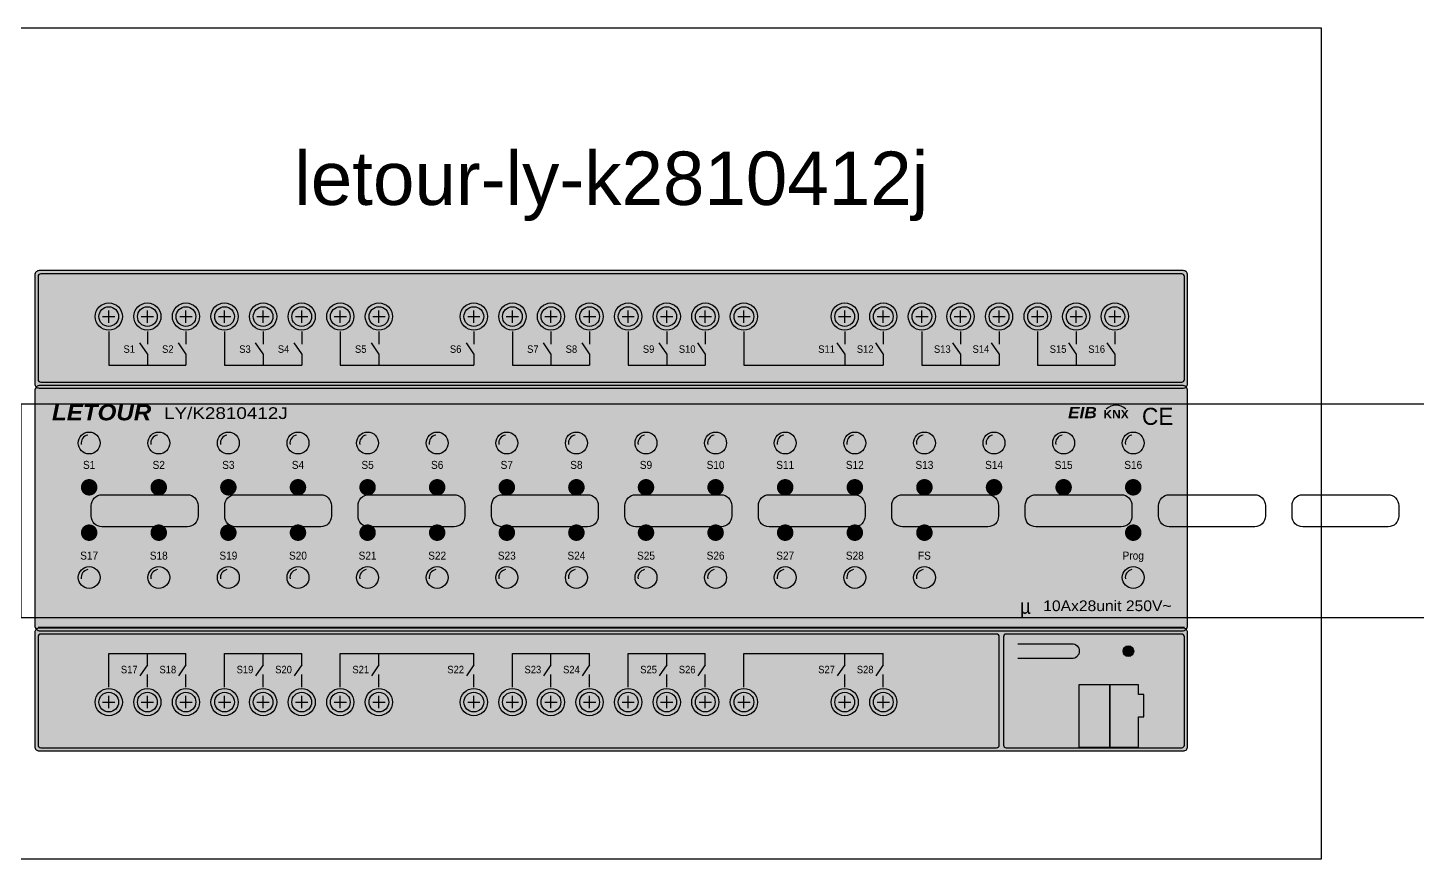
# Model space of a CAD drawing. Header units: millimetres. Extents: x 2517 to 4319, y 573 to 1664.
# Drawn here: x 3424.7 to 3685, y 1508.2 to 1664 of the extents above; entities that cross this region are included whole.
import ezdxf
from ezdxf.enums import TextEntityAlignment as Align

# ---------------------------------------------------------------- set-up
doc = ezdxf.new("R2010")
doc.units = ezdxf.units.MM
doc.styles.add('LT_Arial', font='arial.ttf')
doc.styles.add('LT_ArialBd', font='arialbd.ttf')
doc.styles.add('LT_ArialBdI', font='arialbi.ttf')
doc.styles.get("Standard").update_dxf_attribs({"font": 'arial.ttf'})

# ---------------------------------------------------------------- blocks, each defined once
blk = doc.blocks.new('*U7')
at = {"ltscale": 2}
blk.add_lwpolyline([(0, 20), (0, -20), (895.8, -20), (895.8, 20), (0, 20)], dxfattribs=at)
for points in [[(15.23, 3), (31.23, 3, -0.414214), (33.23, 1), (33.23, -1, -0.414214), (31.23, -3), (15.23, -3, -0.414214), (13.23, -1), (13.23, 1, -0.414214)], [(40.23, 3), (56.23, 3, -0.414214), (58.23, 1), (58.23, -1, -0.414214), (56.23, -3), (40.23, -3, -0.414214), (38.23, -1), (38.23, 1, -0.414214)], [(65.23, 3), (81.23, 3, -0.414214), (83.23, 1), (83.23, -1, -0.414214), (81.23, -3), (65.23, -3, -0.414214), (63.23, -1), (63.23, 1, -0.414214)], [(90.23, 3), (106.23, 3, -0.414214), (108.23, 1), (108.23, -1, -0.414214), (106.23, -3), (90.23, -3, -0.414214), (88.23, -1), (88.23, 1, -0.414214)], [(115.23, 3), (131.23, 3, -0.414214), (133.23, 1), (133.23, -1, -0.414214), (131.23, -3), (115.23, -3, -0.414214), (113.23, -1), (113.23, 1, -0.414214)], [(140.23, 3), (156.23, 3, -0.414214), (158.23, 1), (158.23, -1, -0.414214), (156.23, -3), (140.23, -3, -0.414214), (138.23, -1), (138.23, 1, -0.414214)], [(165.23, 3), (181.23, 3, -0.414214), (183.23, 1), (183.23, -1, -0.414214), (181.23, -3), (165.23, -3, -0.414214), (163.23, -1), (163.23, 1, -0.414214)], [(190.23, 3), (206.23, 3, -0.414214), (208.23, 1), (208.23, -1, -0.414214), (206.23, -3), (190.23, -3, -0.414214), (188.23, -1), (188.23, 1, -0.414214)], [(215.23, 3), (231.23, 3, -0.414214), (233.23, 1), (233.23, -1, -0.414214), (231.23, -3), (215.23, -3, -0.414214), (213.23, -1), (213.23, 1, -0.414214)], [(240.23, 3), (256.23, 3, -0.414214), (258.23, 1), (258.23, -1, -0.414214), (256.23, -3), (240.23, -3, -0.414214), (238.23, -1), (238.23, 1, -0.414214)]]:
    blk.add_lwpolyline(points, format="xyb", close=True, dxfattribs=at)
blk = doc.blocks.new('LY-K2810412J')
at = {"true_color": 0xcececf}
for points in [[(0.8, 23), (215.2, 23, 0.4142136), (216, 23.8), (216, 44.2, 0.4142136), (215.2, 45), (0.8, 45, 0.4142136), (0, 44.2), (0, 23.8, 0.4142136)], [(0.8, -45), (215.2, -45, 0.4142136), (216, -44.2), (216, -22.8, 0.4142136), (215.2, -22), (0.8, -22, 0.4142136), (0, -22.8), (0, -44.2, 0.4142136)]]:
    blk.add_hatch(color=254, dxfattribs=at).paths.add_polyline_path(points)
at = {"true_color": 0xe4e4e5}
blk.add_hatch(color=254, dxfattribs=at).paths.add_polyline_path([(1.1, 24.1), (214.9, 24.1, 0.4142136), (215.4, 24.6), (215.4, 43.9, 0.4142136), (214.9, 44.4), (1.1, 44.4, 0.4142136), (0.6, 43.9), (0.6, 24.6, 0.4142136)])
at = {"true_color": 0x4e8e60}
for points in [[(9.75, 35), (68.56, 35), (68.56, 37.8), (9.75, 37.8)], [(78.15, 35), (136.96, 35), (136.96, 37.8), (78.15, 37.8)], [(147.65, 35), (206.46, 35), (206.46, 37.8), (147.65, 37.8)], [(9.75, -37.25), (68.56, -37.25), (68.56, -34.45), (9.75, -34.45)], [(78.15, -37.25), (136.96, -37.25), (136.96, -34.45), (78.15, -34.45)], [(147.65, -37.25), (163.08, -37.25), (163.08, -34.45), (147.65, -34.45)]]:
    blk.add_hatch(color=105, dxfattribs=at).paths.add_polyline_path(points)
at = {"true_color": 0x96d4a2}
for points in [[(11.15, 34.7), (67.16, 34.7, 0.4142136), (67.56, 35.1), (67.56, 37.7, 0.4142136), (67.16, 38.1), (11.15, 38.1, 0.4142136), (10.75, 37.7), (10.75, 35.1, 0.4142136)], [(79.55, 34.7), (135.56, 34.7, 0.4142136), (135.96, 35.1), (135.96, 37.7, 0.4142136), (135.56, 38.1), (79.55, 38.1, 0.4142136), (79.15, 37.7), (79.15, 35.1, 0.4142136)], [(149.05, 34.7), (205.06, 34.7, 0.4142136), (205.46, 35.1), (205.46, 37.7, 0.4142136), (205.06, 38.1), (149.05, 38.1, 0.4142136), (148.65, 37.7), (148.65, 35.1, 0.4142136)], [(11.15, -37.55), (67.16, -37.55, 0.4142136), (67.56, -37.15), (67.56, -34.55, 0.4142136), (67.16, -34.15), (11.15, -34.15, 0.4142136), (10.75, -34.55), (10.75, -37.15, 0.4142136)], [(79.55, -37.55), (135.56, -37.55, 0.4142136), (135.96, -37.15), (135.96, -34.55, 0.4142136), (135.56, -34.15), (79.55, -34.15, 0.4142136), (79.15, -34.55), (79.15, -37.15, 0.4142136)], [(149.05, -37.55), (161.68, -37.55, 0.4142136), (162.08, -37.15), (162.08, -34.55, 0.4142136), (161.68, -34.15), (149.05, -34.15, 0.4142136), (148.65, -34.55), (148.65, -37.15, 0.4142136)]]:
    blk.add_hatch(color=253, dxfattribs=at).paths.add_polyline_path(points)
h = blk.add_hatch(color=253, dxfattribs=at)
edge = h.paths.add_edge_path()
edge.add_arc((13.85, 36.4), 2.55, 0, 360)
at = {"true_color": 0xf4f4f4}
h = blk.add_hatch(color=7, dxfattribs=at)
edge = h.paths.add_edge_path()
edge.add_arc((13.85, 36.4), 1.85, 0, 360)
at = {"true_color": 0x96d4a2}
h = blk.add_hatch(color=253, dxfattribs=at)
edge = h.paths.add_edge_path()
edge.add_arc((21.08, 36.4), 2.55, 0, 360)
at = {"true_color": 0xf4f4f4}
h = blk.add_hatch(color=7, dxfattribs=at)
edge = h.paths.add_edge_path()
edge.add_arc((21.08, 36.4), 1.85, 0, 360)
at = {"true_color": 0x96d4a2}
h = blk.add_hatch(color=253, dxfattribs=at)
edge = h.paths.add_edge_path()
edge.add_arc((28.31, 36.4), 2.55, 0, 360)
at = {"true_color": 0xf4f4f4}
h = blk.add_hatch(color=7, dxfattribs=at)
edge = h.paths.add_edge_path()
edge.add_arc((28.31, 36.4), 1.85, 0, 360)
at = {"true_color": 0x96d4a2}
h = blk.add_hatch(color=253, dxfattribs=at)
edge = h.paths.add_edge_path()
edge.add_arc((35.54, 36.4), 2.55, 0, 360)
at = {"true_color": 0xf4f4f4}
h = blk.add_hatch(color=7, dxfattribs=at)
edge = h.paths.add_edge_path()
edge.add_arc((35.54, 36.4), 1.85, 0, 360)
at = {"true_color": 0x96d4a2}
h = blk.add_hatch(color=253, dxfattribs=at)
edge = h.paths.add_edge_path()
edge.add_arc((42.77, 36.4), 2.55, 0, 360)
at = {"true_color": 0xf4f4f4}
h = blk.add_hatch(color=7, dxfattribs=at)
edge = h.paths.add_edge_path()
edge.add_arc((42.77, 36.4), 1.85, 0, 360)
at = {"true_color": 0x96d4a2}
h = blk.add_hatch(color=253, dxfattribs=at)
edge = h.paths.add_edge_path()
edge.add_arc((50, 36.4), 2.55, 0, 360)
at = {"true_color": 0xf4f4f4}
h = blk.add_hatch(color=7, dxfattribs=at)
edge = h.paths.add_edge_path()
edge.add_arc((50, 36.4), 1.85, 0, 360)
at = {"true_color": 0x96d4a2}
h = blk.add_hatch(color=253, dxfattribs=at)
edge = h.paths.add_edge_path()
edge.add_arc((57.23, 36.4), 2.55, 0, 360)
at = {"true_color": 0xf4f4f4}
h = blk.add_hatch(color=7, dxfattribs=at)
edge = h.paths.add_edge_path()
edge.add_arc((57.23, 36.4), 1.85, 0, 360)
at = {"true_color": 0x96d4a2}
h = blk.add_hatch(color=253, dxfattribs=at)
edge = h.paths.add_edge_path()
edge.add_arc((64.46, 36.4), 2.55, 0, 360)
at = {"true_color": 0xf4f4f4}
h = blk.add_hatch(color=7, dxfattribs=at)
edge = h.paths.add_edge_path()
edge.add_arc((64.46, 36.4), 1.85, 0, 360)
at = {"true_color": 0x96d4a2}
h = blk.add_hatch(color=253, dxfattribs=at)
edge = h.paths.add_edge_path()
edge.add_arc((82.25, 36.4), 2.55, 0, 360)
at = {"true_color": 0xf4f4f4}
h = blk.add_hatch(color=7, dxfattribs=at)
edge = h.paths.add_edge_path()
edge.add_arc((82.25, 36.4), 1.85, 0, 360)
at = {"true_color": 0x96d4a2}
h = blk.add_hatch(color=253, dxfattribs=at)
edge = h.paths.add_edge_path()
edge.add_arc((89.48, 36.4), 2.55, 0, 360)
at = {"true_color": 0xf4f4f4}
h = blk.add_hatch(color=7, dxfattribs=at)
edge = h.paths.add_edge_path()
edge.add_arc((89.48, 36.4), 1.85, 0, 360)
at = {"true_color": 0x96d4a2}
h = blk.add_hatch(color=253, dxfattribs=at)
edge = h.paths.add_edge_path()
edge.add_arc((96.71, 36.4), 2.55, 0, 360)
at = {"true_color": 0xf4f4f4}
h = blk.add_hatch(color=7, dxfattribs=at)
edge = h.paths.add_edge_path()
edge.add_arc((96.71, 36.4), 1.85, 0, 360)
at = {"true_color": 0x96d4a2}
h = blk.add_hatch(color=253, dxfattribs=at)
edge = h.paths.add_edge_path()
edge.add_arc((103.94, 36.4), 2.55, 0, 360)
at = {"true_color": 0xf4f4f4}
h = blk.add_hatch(color=7, dxfattribs=at)
edge = h.paths.add_edge_path()
edge.add_arc((103.94, 36.4), 1.85, 0, 360)
at = {"true_color": 0x96d4a2}
h = blk.add_hatch(color=253, dxfattribs=at)
edge = h.paths.add_edge_path()
edge.add_arc((111.17, 36.4), 2.55, 0, 360)
at = {"true_color": 0xf4f4f4}
h = blk.add_hatch(color=7, dxfattribs=at)
edge = h.paths.add_edge_path()
edge.add_arc((111.17, 36.4), 1.85, 0, 360)
at = {"true_color": 0x96d4a2}
h = blk.add_hatch(color=253, dxfattribs=at)
edge = h.paths.add_edge_path()
edge.add_arc((118.4, 36.4), 2.55, 0, 360)
at = {"true_color": 0xf4f4f4}
h = blk.add_hatch(color=7, dxfattribs=at)
edge = h.paths.add_edge_path()
edge.add_arc((118.4, 36.4), 1.85, 0, 360)
at = {"true_color": 0x96d4a2}
h = blk.add_hatch(color=253, dxfattribs=at)
edge = h.paths.add_edge_path()
edge.add_arc((125.63, 36.4), 2.55, 0, 360)
at = {"true_color": 0xf4f4f4}
h = blk.add_hatch(color=7, dxfattribs=at)
edge = h.paths.add_edge_path()
edge.add_arc((125.63, 36.4), 1.85, 0, 360)
at = {"true_color": 0x96d4a2}
h = blk.add_hatch(color=253, dxfattribs=at)
edge = h.paths.add_edge_path()
edge.add_arc((132.86, 36.4), 2.55, 0, 360)
at = {"true_color": 0xf4f4f4}
h = blk.add_hatch(color=7, dxfattribs=at)
edge = h.paths.add_edge_path()
edge.add_arc((132.86, 36.4), 1.85, 0, 360)
at = {"true_color": 0x96d4a2}
h = blk.add_hatch(color=253, dxfattribs=at)
edge = h.paths.add_edge_path()
edge.add_arc((151.75, 36.4), 2.55, 0, 360)
at = {"true_color": 0xf4f4f4}
h = blk.add_hatch(color=7, dxfattribs=at)
edge = h.paths.add_edge_path()
edge.add_arc((151.75, 36.4), 1.85, 0, 360)
at = {"true_color": 0x96d4a2}
h = blk.add_hatch(color=253, dxfattribs=at)
edge = h.paths.add_edge_path()
edge.add_arc((158.98, 36.4), 2.55, 0, 360)
at = {"true_color": 0xf4f4f4}
h = blk.add_hatch(color=7, dxfattribs=at)
edge = h.paths.add_edge_path()
edge.add_arc((158.98, 36.4), 1.85, 0, 360)
at = {"true_color": 0x96d4a2}
h = blk.add_hatch(color=253, dxfattribs=at)
edge = h.paths.add_edge_path()
edge.add_arc((166.21, 36.4), 2.55, 0, 360)
at = {"true_color": 0xf4f4f4}
h = blk.add_hatch(color=7, dxfattribs=at)
edge = h.paths.add_edge_path()
edge.add_arc((166.21, 36.4), 1.85, 0, 360)
at = {"true_color": 0x96d4a2}
h = blk.add_hatch(color=253, dxfattribs=at)
edge = h.paths.add_edge_path()
edge.add_arc((173.44, 36.4), 2.55, 0, 360)
at = {"true_color": 0xf4f4f4}
h = blk.add_hatch(color=7, dxfattribs=at)
edge = h.paths.add_edge_path()
edge.add_arc((173.44, 36.4), 1.85, 0, 360)
at = {"true_color": 0x96d4a2}
h = blk.add_hatch(color=253, dxfattribs=at)
edge = h.paths.add_edge_path()
edge.add_arc((180.67, 36.4), 2.55, 0, 360)
at = {"true_color": 0xf4f4f4}
h = blk.add_hatch(color=7, dxfattribs=at)
edge = h.paths.add_edge_path()
edge.add_arc((180.67, 36.4), 1.85, 0, 360)
at = {"true_color": 0x96d4a2}
h = blk.add_hatch(color=253, dxfattribs=at)
edge = h.paths.add_edge_path()
edge.add_arc((187.9, 36.4), 2.55, 0, 360)
at = {"true_color": 0xf4f4f4}
h = blk.add_hatch(color=7, dxfattribs=at)
edge = h.paths.add_edge_path()
edge.add_arc((187.9, 36.4), 1.85, 0, 360)
at = {"true_color": 0x96d4a2}
h = blk.add_hatch(color=253, dxfattribs=at)
edge = h.paths.add_edge_path()
edge.add_arc((195.13, 36.4), 2.55, 0, 360)
at = {"true_color": 0xf4f4f4}
h = blk.add_hatch(color=7, dxfattribs=at)
edge = h.paths.add_edge_path()
edge.add_arc((195.13, 36.4), 1.85, 0, 360)
at = {"true_color": 0x96d4a2}
h = blk.add_hatch(color=253, dxfattribs=at)
edge = h.paths.add_edge_path()
edge.add_arc((202.36, 36.4), 2.55, 0, 360)
at = {"true_color": 0xf4f4f4}
h = blk.add_hatch(color=7, dxfattribs=at)
edge = h.paths.add_edge_path()
edge.add_arc((202.36, 36.4), 1.85, 0, 360)
at = {"true_color": 0xdededf}
blk.add_hatch(color=254, dxfattribs=at).paths.add_polyline_path([(1, -22.5), (215, -22.5, 0.4142136), (216, -21.5), (216, 22.5, 0.4142136), (215, 23.5), (1, 23.5, 0.4142136), (0, 22.5), (0, -21.5, 0.4142136)])
at = {"true_color": 0x3a3a3c}
h = blk.add_hatch(color=250, dxfattribs=at)
edge = h.paths.add_edge_path()
edge.add_arc((10.17, 12.7), 2.05, 0, 360)
h = blk.add_hatch(color=250, dxfattribs=at)
edge = h.paths.add_edge_path()
edge.add_arc((23.213, 12.7), 2.05, 0, 360)
h = blk.add_hatch(color=250, dxfattribs=at)
edge = h.paths.add_edge_path()
edge.add_arc((36.256, 12.7), 2.05, 0, 360)
h = blk.add_hatch(color=250, dxfattribs=at)
edge = h.paths.add_edge_path()
edge.add_arc((49.299, 12.7), 2.05, 0, 360)
h = blk.add_hatch(color=250, dxfattribs=at)
edge = h.paths.add_edge_path()
edge.add_arc((62.342, 12.7), 2.05, 0, 360)
h = blk.add_hatch(color=250, dxfattribs=at)
edge = h.paths.add_edge_path()
edge.add_arc((75.385, 12.7), 2.05, 0, 360)
h = blk.add_hatch(color=250, dxfattribs=at)
edge = h.paths.add_edge_path()
edge.add_arc((88.428, 12.7), 2.05, 0, 360)
h = blk.add_hatch(color=250, dxfattribs=at)
edge = h.paths.add_edge_path()
edge.add_arc((101.471, 12.7), 2.05, 0, 360)
h = blk.add_hatch(color=250, dxfattribs=at)
edge = h.paths.add_edge_path()
edge.add_arc((114.514, 12.7), 2.05, 0, 360)
h = blk.add_hatch(color=250, dxfattribs=at)
edge = h.paths.add_edge_path()
edge.add_arc((127.557, 12.7), 2.05, 0, 360)
h = blk.add_hatch(color=250, dxfattribs=at)
edge = h.paths.add_edge_path()
edge.add_arc((140.6, 12.7), 2.05, 0, 360)
h = blk.add_hatch(color=250, dxfattribs=at)
edge = h.paths.add_edge_path()
edge.add_arc((153.643, 12.7), 2.05, 0, 360)
h = blk.add_hatch(color=250, dxfattribs=at)
edge = h.paths.add_edge_path()
edge.add_arc((166.686, 12.7), 2.05, 0, 360)
h = blk.add_hatch(color=250, dxfattribs=at)
edge = h.paths.add_edge_path()
edge.add_arc((179.729, 12.7), 2.05, 0, 360)
h = blk.add_hatch(color=250, dxfattribs=at)
edge = h.paths.add_edge_path()
edge.add_arc((192.772, 12.7), 2.05, 0, 360)
h = blk.add_hatch(color=250, dxfattribs=at)
edge = h.paths.add_edge_path()
edge.add_arc((205.815, 12.7), 2.05, 0, 360)
at = {"true_color": 0xbcbcbe}
h = blk.add_hatch(color=9, dxfattribs=at)
edge = h.paths.add_edge_path()
edge.add_arc((10.17, 4.4), 1.55, 0, 360)
h = blk.add_hatch(color=9, dxfattribs=at)
edge = h.paths.add_edge_path()
edge.add_arc((23.213, 4.4), 1.55, 0, 360)
h = blk.add_hatch(color=9, dxfattribs=at)
edge = h.paths.add_edge_path()
edge.add_arc((36.256, 4.4), 1.55, 0, 360)
h = blk.add_hatch(color=9, dxfattribs=at)
edge = h.paths.add_edge_path()
edge.add_arc((49.299, 4.4), 1.55, 0, 360)
h = blk.add_hatch(color=9, dxfattribs=at)
edge = h.paths.add_edge_path()
edge.add_arc((62.342, 4.4), 1.55, 0, 360)
h = blk.add_hatch(color=9, dxfattribs=at)
edge = h.paths.add_edge_path()
edge.add_arc((75.385, 4.4), 1.55, 0, 360)
h = blk.add_hatch(color=9, dxfattribs=at)
edge = h.paths.add_edge_path()
edge.add_arc((88.428, 4.4), 1.55, 0, 360)
h = blk.add_hatch(color=9, dxfattribs=at)
edge = h.paths.add_edge_path()
edge.add_arc((101.471, 4.4), 1.55, 0, 360)
h = blk.add_hatch(color=9, dxfattribs=at)
edge = h.paths.add_edge_path()
edge.add_arc((114.514, 4.4), 1.55, 0, 360)
h = blk.add_hatch(color=9, dxfattribs=at)
edge = h.paths.add_edge_path()
edge.add_arc((127.557, 4.4), 1.55, 0, 360)
h = blk.add_hatch(color=9, dxfattribs=at)
edge = h.paths.add_edge_path()
edge.add_arc((140.6, 4.4), 1.55, 0, 360)
h = blk.add_hatch(color=9, dxfattribs=at)
edge = h.paths.add_edge_path()
edge.add_arc((153.643, 4.4), 1.55, 0, 360)
h = blk.add_hatch(color=9, dxfattribs=at)
edge = h.paths.add_edge_path()
edge.add_arc((166.686, 4.4), 1.55, 0, 360)
h = blk.add_hatch(color=9, dxfattribs=at)
edge = h.paths.add_edge_path()
edge.add_arc((179.729, 4.4), 1.55, 0, 360)
h = blk.add_hatch(color=9, dxfattribs=at)
edge = h.paths.add_edge_path()
edge.add_arc((192.772, 4.4), 1.55, 0, 360)
h = blk.add_hatch(color=9, dxfattribs=at)
edge = h.paths.add_edge_path()
edge.add_arc((205.815, 4.4), 1.55, 0, 360)
h = blk.add_hatch(color=9, dxfattribs=at)
edge = h.paths.add_edge_path()
edge.add_arc((10.17, -4.1), 1.55, 0, 360)
h = blk.add_hatch(color=9, dxfattribs=at)
edge = h.paths.add_edge_path()
edge.add_arc((23.213, -4.1), 1.55, 0, 360)
h = blk.add_hatch(color=9, dxfattribs=at)
edge = h.paths.add_edge_path()
edge.add_arc((36.256, -4.1), 1.55, 0, 360)
h = blk.add_hatch(color=9, dxfattribs=at)
edge = h.paths.add_edge_path()
edge.add_arc((49.299, -4.1), 1.55, 0, 360)
h = blk.add_hatch(color=9, dxfattribs=at)
edge = h.paths.add_edge_path()
edge.add_arc((62.342, -4.1), 1.55, 0, 360)
h = blk.add_hatch(color=9, dxfattribs=at)
edge = h.paths.add_edge_path()
edge.add_arc((75.385, -4.1), 1.55, 0, 360)
h = blk.add_hatch(color=9, dxfattribs=at)
edge = h.paths.add_edge_path()
edge.add_arc((88.428, -4.1), 1.55, 0, 360)
h = blk.add_hatch(color=9, dxfattribs=at)
edge = h.paths.add_edge_path()
edge.add_arc((101.471, -4.1), 1.55, 0, 360)
h = blk.add_hatch(color=9, dxfattribs=at)
edge = h.paths.add_edge_path()
edge.add_arc((114.514, -4.1), 1.55, 0, 360)
h = blk.add_hatch(color=9, dxfattribs=at)
edge = h.paths.add_edge_path()
edge.add_arc((127.557, -4.1), 1.55, 0, 360)
h = blk.add_hatch(color=9, dxfattribs=at)
edge = h.paths.add_edge_path()
edge.add_arc((140.6, -4.1), 1.55, 0, 360)
h = blk.add_hatch(color=9, dxfattribs=at)
edge = h.paths.add_edge_path()
edge.add_arc((153.643, -4.1), 1.55, 0, 360)
h = blk.add_hatch(color=9, dxfattribs=at)
edge = h.paths.add_edge_path()
edge.add_arc((166.686, -4.1), 1.55, 0, 360)
h = blk.add_hatch(color=9, dxfattribs=at)
edge = h.paths.add_edge_path()
edge.add_arc((205.815, -4.1), 1.55, 0, 360)
at = {"true_color": 0x3a3a3c}
h = blk.add_hatch(color=250, dxfattribs=at)
edge = h.paths.add_edge_path()
edge.add_arc((10.17, -12.5), 2.05, 0, 360)
h = blk.add_hatch(color=250, dxfattribs=at)
edge = h.paths.add_edge_path()
edge.add_arc((23.213, -12.5), 2.05, 0, 360)
h = blk.add_hatch(color=250, dxfattribs=at)
edge = h.paths.add_edge_path()
edge.add_arc((36.256, -12.5), 2.05, 0, 360)
h = blk.add_hatch(color=250, dxfattribs=at)
edge = h.paths.add_edge_path()
edge.add_arc((49.299, -12.5), 2.05, 0, 360)
h = blk.add_hatch(color=250, dxfattribs=at)
edge = h.paths.add_edge_path()
edge.add_arc((62.342, -12.5), 2.05, 0, 360)
h = blk.add_hatch(color=250, dxfattribs=at)
edge = h.paths.add_edge_path()
edge.add_arc((75.385, -12.5), 2.05, 0, 360)
h = blk.add_hatch(color=250, dxfattribs=at)
edge = h.paths.add_edge_path()
edge.add_arc((88.428, -12.5), 2.05, 0, 360)
h = blk.add_hatch(color=250, dxfattribs=at)
edge = h.paths.add_edge_path()
edge.add_arc((101.471, -12.5), 2.05, 0, 360)
h = blk.add_hatch(color=250, dxfattribs=at)
edge = h.paths.add_edge_path()
edge.add_arc((114.514, -12.5), 2.05, 0, 360)
h = blk.add_hatch(color=250, dxfattribs=at)
edge = h.paths.add_edge_path()
edge.add_arc((127.557, -12.5), 2.05, 0, 360)
h = blk.add_hatch(color=250, dxfattribs=at)
edge = h.paths.add_edge_path()
edge.add_arc((140.6, -12.5), 2.05, 0, 360)
h = blk.add_hatch(color=250, dxfattribs=at)
edge = h.paths.add_edge_path()
edge.add_arc((153.643, -12.5), 2.05, 0, 360)
h = blk.add_hatch(color=250, dxfattribs=at)
edge = h.paths.add_edge_path()
edge.add_arc((166.686, -12.5), 2.05, 0, 360)
h = blk.add_hatch(color=250, dxfattribs=at)
edge = h.paths.add_edge_path()
edge.add_arc((205.815, -12.5), 2.05, 0, 360)
at = {"true_color": 0xcccdcd}
for points in [[(1.1, -44.4), (180.2, -44.4, 0.4142136), (180.7, -43.9), (180.7, -23.6, 0.4142136), (180.2, -23.1), (1.1, -23.1, 0.4142136), (0.6, -23.6), (0.6, -43.9, 0.4142136)], [(182, -44.4), (214.9, -44.4, 0.4142136), (215.4, -43.9), (215.4, -23.6, 0.4142136), (214.9, -23.1), (182, -23.1, 0.4142136), (181.5, -23.6), (181.5, -43.9, 0.4142136)]]:
    blk.add_hatch(color=254, dxfattribs=at).paths.add_polyline_path(points)
at = {"true_color": 0x28282a}
h = blk.add_hatch(color=250, dxfattribs=at)
edge = h.paths.add_edge_path()
edge.add_arc((204.9, -26.3), 1, 0, 360)
at = {"true_color": 0x96d4a2}
h = blk.add_hatch(color=253, dxfattribs=at)
edge = h.paths.add_edge_path()
edge.add_arc((13.85, -35.85), 2.55, 0, 360)
h = blk.add_hatch(color=253, dxfattribs=at)
edge = h.paths.add_edge_path()
edge.add_arc((21.08, -35.85), 2.55, 0, 360)
h = blk.add_hatch(color=253, dxfattribs=at)
edge = h.paths.add_edge_path()
edge.add_arc((28.31, -35.85), 2.55, 0, 360)
h = blk.add_hatch(color=253, dxfattribs=at)
edge = h.paths.add_edge_path()
edge.add_arc((35.54, -35.85), 2.55, 0, 360)
h = blk.add_hatch(color=253, dxfattribs=at)
edge = h.paths.add_edge_path()
edge.add_arc((42.77, -35.85), 2.55, 0, 360)
h = blk.add_hatch(color=253, dxfattribs=at)
edge = h.paths.add_edge_path()
edge.add_arc((50, -35.85), 2.55, 0, 360)
h = blk.add_hatch(color=253, dxfattribs=at)
edge = h.paths.add_edge_path()
edge.add_arc((57.23, -35.85), 2.55, 0, 360)
h = blk.add_hatch(color=253, dxfattribs=at)
edge = h.paths.add_edge_path()
edge.add_arc((64.46, -35.85), 2.55, 0, 360)
h = blk.add_hatch(color=253, dxfattribs=at)
edge = h.paths.add_edge_path()
edge.add_arc((82.25, -35.85), 2.55, 0, 360)
h = blk.add_hatch(color=253, dxfattribs=at)
edge = h.paths.add_edge_path()
edge.add_arc((89.48, -35.85), 2.55, 0, 360)
h = blk.add_hatch(color=253, dxfattribs=at)
edge = h.paths.add_edge_path()
edge.add_arc((96.71, -35.85), 2.55, 0, 360)
h = blk.add_hatch(color=253, dxfattribs=at)
edge = h.paths.add_edge_path()
edge.add_arc((103.94, -35.85), 2.55, 0, 360)
h = blk.add_hatch(color=253, dxfattribs=at)
edge = h.paths.add_edge_path()
edge.add_arc((111.17, -35.85), 2.55, 0, 360)
h = blk.add_hatch(color=253, dxfattribs=at)
edge = h.paths.add_edge_path()
edge.add_arc((118.4, -35.85), 2.55, 0, 360)
h = blk.add_hatch(color=253, dxfattribs=at)
edge = h.paths.add_edge_path()
edge.add_arc((125.63, -35.85), 2.55, 0, 360)
h = blk.add_hatch(color=253, dxfattribs=at)
edge = h.paths.add_edge_path()
edge.add_arc((132.86, -35.85), 2.55, 0, 360)
h = blk.add_hatch(color=253, dxfattribs=at)
edge = h.paths.add_edge_path()
edge.add_arc((151.75, -35.85), 2.55, 0, 360)
h = blk.add_hatch(color=253, dxfattribs=at)
edge = h.paths.add_edge_path()
edge.add_arc((158.98, -35.85), 2.55, 0, 360)
at = {"true_color": 0x282a2d}
blk.add_hatch(color=250, dxfattribs=at).paths.add_polyline_path([(195.6, -44.3), (201.4, -44.3), (201.4, -32.6), (195.6, -32.6)])
at = {"true_color": 0xcc2830}
for points in [[(201.4, -44.3), (206.8, -44.3), (206.8, -32.6), (201.4, -32.6)], [(206.8, -38.6), (207.8, -38.6), (207.8, -34.4), (206.8, -34.4)]]:
    blk.add_hatch(color=242, dxfattribs=at).paths.add_polyline_path(points)
at = {"true_color": 0xf4f4f4}
h = blk.add_hatch(color=7, dxfattribs=at)
edge = h.paths.add_edge_path()
edge.add_arc((13.85, -35.85), 1.85, 0, 360)
h = blk.add_hatch(color=7, dxfattribs=at)
edge = h.paths.add_edge_path()
edge.add_arc((21.08, -35.85), 1.85, 0, 360)
h = blk.add_hatch(color=7, dxfattribs=at)
edge = h.paths.add_edge_path()
edge.add_arc((28.31, -35.85), 1.85, 0, 360)
h = blk.add_hatch(color=7, dxfattribs=at)
edge = h.paths.add_edge_path()
edge.add_arc((35.54, -35.85), 1.85, 0, 360)
h = blk.add_hatch(color=7, dxfattribs=at)
edge = h.paths.add_edge_path()
edge.add_arc((42.77, -35.85), 1.85, 0, 360)
h = blk.add_hatch(color=7, dxfattribs=at)
edge = h.paths.add_edge_path()
edge.add_arc((50, -35.85), 1.85, 0, 360)
h = blk.add_hatch(color=7, dxfattribs=at)
edge = h.paths.add_edge_path()
edge.add_arc((57.23, -35.85), 1.85, 0, 360)
h = blk.add_hatch(color=7, dxfattribs=at)
edge = h.paths.add_edge_path()
edge.add_arc((64.46, -35.85), 1.85, 0, 360)
h = blk.add_hatch(color=7, dxfattribs=at)
edge = h.paths.add_edge_path()
edge.add_arc((82.25, -35.85), 1.85, 0, 360)
h = blk.add_hatch(color=7, dxfattribs=at)
edge = h.paths.add_edge_path()
edge.add_arc((89.48, -35.85), 1.85, 0, 360)
h = blk.add_hatch(color=7, dxfattribs=at)
edge = h.paths.add_edge_path()
edge.add_arc((96.71, -35.85), 1.85, 0, 360)
h = blk.add_hatch(color=7, dxfattribs=at)
edge = h.paths.add_edge_path()
edge.add_arc((103.94, -35.85), 1.85, 0, 360)
h = blk.add_hatch(color=7, dxfattribs=at)
edge = h.paths.add_edge_path()
edge.add_arc((111.17, -35.85), 1.85, 0, 360)
h = blk.add_hatch(color=7, dxfattribs=at)
edge = h.paths.add_edge_path()
edge.add_arc((118.4, -35.85), 1.85, 0, 360)
h = blk.add_hatch(color=7, dxfattribs=at)
edge = h.paths.add_edge_path()
edge.add_arc((125.63, -35.85), 1.85, 0, 360)
h = blk.add_hatch(color=7, dxfattribs=at)
edge = h.paths.add_edge_path()
edge.add_arc((132.86, -35.85), 1.85, 0, 360)
h = blk.add_hatch(color=7, dxfattribs=at)
edge = h.paths.add_edge_path()
edge.add_arc((151.75, -35.85), 1.85, 0, 360)
h = blk.add_hatch(color=7, dxfattribs=at)
edge = h.paths.add_edge_path()
edge.add_arc((158.98, -35.85), 1.85, 0, 360)
at = {"color": 252, "true_color": 0x96969a}
for p, q in [((13.85, 35.25), (13.85, 37.55)), ((21.08, 35.25), (21.08, 37.55)), ((28.31, 35.25), (28.31, 37.55)), ((35.54, 35.25), (35.54, 37.55)), ((42.77, 35.25), (42.77, 37.55)), ((50, 35.25), (50, 37.55)), ((57.23, 35.25), (57.23, 37.55)), ((64.46, 35.25), (64.46, 37.55)), ((82.25, 35.25), (82.25, 37.55)), ((89.48, 35.25), (89.48, 37.55)), ((96.71, 35.25), (96.71, 37.55)), ((103.94, 35.25), (103.94, 37.55)), ((111.17, 35.25), (111.17, 37.55)), ((118.4, 35.25), (118.4, 37.55)), ((125.63, 35.25), (125.63, 37.55)), ((132.86, 35.25), (132.86, 37.55)), ((151.75, 35.25), (151.75, 37.55)), ((158.98, 35.25), (158.98, 37.55)), ((166.21, 35.25), (166.21, 37.55)), ((173.44, 35.25), (173.44, 37.55)), ((180.67, 35.25), (180.67, 37.55)), ((187.9, 35.25), (187.9, 37.55)), ((195.13, 35.25), (195.13, 37.55)), ((202.36, 35.25), (202.36, 37.55)), ((12.7, 36.4), (15, 36.4)), ((19.93, 36.4), (22.23, 36.4)), ((27.16, 36.4), (29.46, 36.4)), ((34.39, 36.4), (36.69, 36.4)), ((41.62, 36.4), (43.92, 36.4)), ((48.85, 36.4), (51.15, 36.4)), ((56.08, 36.4), (58.38, 36.4)), ((63.31, 36.4), (65.61, 36.4)), ((81.1, 36.4), (83.4, 36.4)), ((88.33, 36.4), (90.63, 36.4)), ((95.56, 36.4), (97.86, 36.4)), ((102.79, 36.4), (105.09, 36.4)), ((110.02, 36.4), (112.32, 36.4)), ((117.25, 36.4), (119.55, 36.4)), ((124.48, 36.4), (126.78, 36.4)), ((131.71, 36.4), (134.01, 36.4)), ((150.6, 36.4), (152.9, 36.4)), ((157.83, 36.4), (160.13, 36.4)), ((165.06, 36.4), (167.36, 36.4)), ((172.29, 36.4), (174.59, 36.4)), ((179.52, 36.4), (181.82, 36.4)), ((186.75, 36.4), (189.05, 36.4)), ((193.98, 36.4), (196.28, 36.4)), ((201.21, 36.4), (203.51, 36.4)), ((12.7, -35.85), (15, -35.85)), ((13.85, -37), (13.85, -34.7)), ((19.93, -35.85), (22.23, -35.85)), ((21.08, -37), (21.08, -34.7)), ((27.16, -35.85), (29.46, -35.85)), ((28.31, -37), (28.31, -34.7)), ((34.39, -35.85), (36.69, -35.85)), ((35.54, -37), (35.54, -34.7)), ((41.62, -35.85), (43.92, -35.85)), ((42.77, -37), (42.77, -34.7)), ((48.85, -35.85), (51.15, -35.85)), ((50, -37), (50, -34.7)), ((56.08, -35.85), (58.38, -35.85)), ((57.23, -37), (57.23, -34.7)), ((63.31, -35.85), (65.61, -35.85)), ((64.46, -37), (64.46, -34.7)), ((81.1, -35.85), (83.4, -35.85)), ((82.25, -37), (82.25, -34.7)), ((88.33, -35.85), (90.63, -35.85)), ((89.48, -37), (89.48, -34.7)), ((95.56, -35.85), (97.86, -35.85)), ((96.71, -37), (96.71, -34.7)), ((102.79, -35.85), (105.09, -35.85)), ((103.94, -37), (103.94, -34.7)), ((110.02, -35.85), (112.32, -35.85)), ((111.17, -37), (111.17, -34.7)), ((117.25, -35.85), (119.55, -35.85)), ((118.4, -37), (118.4, -34.7)), ((124.48, -35.85), (126.78, -35.85)), ((125.63, -37), (125.63, -34.7)), ((131.71, -35.85), (134.01, -35.85)), ((132.86, -37), (132.86, -34.7)), ((150.6, -35.85), (152.9, -35.85)), ((151.75, -37), (151.75, -34.7)), ((157.83, -35.85), (160.13, -35.85)), ((158.98, -37), (158.98, -34.7))]:
    blk.add_line(p, q, dxfattribs=at)
at = {"color": 8, "true_color": 0x78787c}
for p, q in [((13.85, 33.6), (13.85, 27.3)), ((21.08, 29.4), (19.68, 31.5)), ((21.08, 33.6), (21.08, 31.2)), ((28.31, 29.4), (26.91, 31.5)), ((28.31, 33.6), (28.31, 31.2)), ((35.54, 33.6), (35.54, 27.3)), ((42.77, 29.4), (41.37, 31.5)), ((42.77, 33.6), (42.77, 31.2)), ((50, 29.4), (48.6, 31.5)), ((50, 33.6), (50, 31.2)), ((57.23, 33.6), (57.23, 27.3)), ((64.46, 29.4), (63.06, 31.5)), ((64.46, 33.6), (64.46, 31.2)), ((82.25, 29.4), (80.85, 31.5)), ((82.25, 33.6), (82.25, 31.2)), ((89.48, 33.6), (89.48, 27.3)), ((96.71, 29.4), (95.31, 31.5)), ((96.71, 33.6), (96.71, 31.2)), ((103.94, 29.4), (102.54, 31.5)), ((103.94, 33.6), (103.94, 31.2)), ((111.17, 33.6), (111.17, 27.3)), ((118.4, 29.4), (117, 31.5)), ((118.4, 33.6), (118.4, 31.2)), ((125.63, 29.4), (124.23, 31.5)), ((125.63, 33.6), (125.63, 31.2)), ((132.86, 33.6), (132.86, 27.3)), ((151.75, 29.4), (150.35, 31.5)), ((151.75, 33.6), (151.75, 31.2)), ((158.98, 29.4), (157.58, 31.5)), ((158.98, 33.6), (158.98, 31.2)), ((166.21, 33.6), (166.21, 27.3)), ((173.44, 29.4), (172.04, 31.5)), ((173.44, 33.6), (173.44, 31.2)), ((180.67, 29.4), (179.27, 31.5)), ((180.67, 33.6), (180.67, 31.2)), ((187.9, 33.6), (187.9, 27.3)), ((195.13, 29.4), (193.73, 31.5)), ((195.13, 33.6), (195.13, 31.2)), ((202.36, 29.4), (200.96, 31.5)), ((202.36, 33.6), (202.36, 31.2)), ((21.08, 29.4), (21.08, 27.3)), ((28.31, 29.4), (28.31, 27.3)), ((42.77, 29.4), (42.77, 27.3)), ((50, 29.4), (50, 27.3)), ((64.46, 29.4), (64.46, 27.3)), ((82.25, 29.4), (82.25, 27.3)), ((96.71, 29.4), (96.71, 27.3)), ((103.94, 29.4), (103.94, 27.3)), ((118.4, 29.4), (118.4, 27.3)), ((125.63, 29.4), (125.63, 27.3)), ((151.75, 29.4), (151.75, 27.3)), ((158.98, 29.4), (158.98, 27.3)), ((173.44, 29.4), (173.44, 27.3)), ((180.67, 29.4), (180.67, 27.3)), ((195.13, 29.4), (195.13, 27.3)), ((202.36, 29.4), (202.36, 27.3)), ((13.85, 27.3), (28.31, 27.3)), ((35.54, 27.3), (50, 27.3)), ((57.23, 27.3), (82.25, 27.3)), ((89.48, 27.3), (103.94, 27.3)), ((111.17, 27.3), (125.63, 27.3)), ((132.86, 27.3), (158.98, 27.3)), ((166.21, 27.3), (180.67, 27.3)), ((187.9, 27.3), (202.36, 27.3)), ((13.85, -33.05), (13.85, -26.75)), ((13.85, -26.75), (28.31, -26.75)), ((21.08, -28.85), (21.08, -26.75)), ((28.31, -28.85), (28.31, -26.75)), ((35.54, -33.05), (35.54, -26.75)), ((35.54, -26.75), (50, -26.75)), ((42.77, -28.85), (42.77, -26.75)), ((50, -28.85), (50, -26.75)), ((57.23, -33.05), (57.23, -26.75)), ((57.23, -26.75), (82.25, -26.75)), ((64.46, -28.85), (64.46, -26.75)), ((82.25, -28.85), (82.25, -26.75)), ((89.48, -33.05), (89.48, -26.75)), ((89.48, -26.75), (103.94, -26.75)), ((96.71, -28.85), (96.71, -26.75)), ((103.94, -28.85), (103.94, -26.75)), ((111.17, -33.05), (111.17, -26.75)), ((111.17, -26.75), (125.63, -26.75)), ((118.4, -28.85), (118.4, -26.75)), ((125.63, -28.85), (125.63, -26.75)), ((132.86, -33.05), (132.86, -26.75)), ((132.86, -26.75), (158.98, -26.75)), ((151.75, -28.85), (151.75, -26.75)), ((158.98, -28.85), (158.98, -26.75)), ((21.08, -28.85), (19.68, -30.95)), ((21.08, -33.05), (21.08, -30.65)), ((28.31, -28.85), (26.91, -30.95)), ((28.31, -33.05), (28.31, -30.65)), ((42.77, -28.85), (41.37, -30.95)), ((42.77, -33.05), (42.77, -30.65)), ((50, -28.85), (48.6, -30.95)), ((50, -33.05), (50, -30.65)), ((64.46, -28.85), (63.06, -30.95)), ((64.46, -33.05), (64.46, -30.65)), ((82.25, -28.85), (80.85, -30.95)), ((82.25, -33.05), (82.25, -30.65)), ((96.71, -28.85), (95.31, -30.95)), ((96.71, -33.05), (96.71, -30.65)), ((103.94, -28.85), (102.54, -30.95)), ((103.94, -33.05), (103.94, -30.65)), ((118.4, -28.85), (117, -30.95)), ((118.4, -33.05), (118.4, -30.65)), ((125.63, -28.85), (124.23, -30.95)), ((125.63, -33.05), (125.63, -30.65)), ((151.75, -28.85), (150.35, -30.95)), ((151.75, -33.05), (151.75, -30.65)), ((158.98, -28.85), (157.58, -30.95)), ((158.98, -33.05), (158.98, -30.65))]:
    blk.add_line(p, q, dxfattribs=at)
at = {"color": 253, "true_color": 0xa0a0a2}
blk.add_line((0.6, -21.8), (215.4, -21.8), dxfattribs=at)
for points in [[(0.8, 23), (215.2, 23, 0.4142136), (216, 23.8), (216, 44.2, 0.4142136), (215.2, 45), (0.8, 45, 0.4142136), (0, 44.2), (0, 23.8, 0.4142136)], [(1, -22.5), (215, -22.5, 0.4142136), (216, -21.5), (216, 22.5, 0.4142136), (215, 23.5), (1, 23.5, 0.4142136), (0, 22.5), (0, -21.5, 0.4142136)], [(0.8, -45), (215.2, -45, 0.4142136), (216, -44.2), (216, -22.8, 0.4142136), (215.2, -22), (0.8, -22, 0.4142136), (0, -22.8), (0, -44.2, 0.4142136)]]:
    blk.add_lwpolyline(points, format="xyb", close=True)
for points in [[(1.1, 24.1), (214.9, 24.1, 0.4142136), (215.4, 24.6), (215.4, 43.9, 0.4142136), (214.9, 44.4), (1.1, 44.4, 0.4142136), (0.6, 43.9), (0.6, 24.6, 0.4142136)], [(1.1, -44.4), (180.2, -44.4, 0.4142136), (180.7, -43.9), (180.7, -23.6, 0.4142136), (180.2, -23.1), (1.1, -23.1, 0.4142136), (0.6, -23.6), (0.6, -43.9, 0.4142136)], [(182, -44.4), (214.9, -44.4, 0.4142136), (215.4, -43.9), (215.4, -23.6, 0.4142136), (214.9, -23.1), (182, -23.1, 0.4142136), (181.5, -23.6), (181.5, -43.9, 0.4142136)]]:
    blk.add_lwpolyline(points, format="xyb", close=True, dxfattribs=at)
at = {"color": 250, "true_color": 0x1c1c1e}
blk.add_lwpolyline([(184.2, -24.9), (194.3, -24.9, -1), (194.3, -27.7), (184.2, -27.7)], format="xyb", dxfattribs=at)
at = {"color": 250, "true_color": 0x141416}
blk.add_lwpolyline([(195.6, -44.3), (201.4, -44.3), (201.4, -32.6), (195.6, -32.6)], close=True, dxfattribs=at)
at = {"color": 246, "true_color": 0x82161e}
blk.add_lwpolyline([(201.4, -44.3), (206.8, -44.3), (206.8, -38.6), (207.8, -38.6), (207.8, -34.4), (206.8, -34.4), (206.8, -32.6), (201.4, -32.6)], close=True, dxfattribs=at)
at = {"color": 105, "true_color": 0x4e8e60}
for centre in [(13.85, 36.4), (21.08, 36.4), (28.31, 36.4), (35.54, 36.4), (42.77, 36.4), (50, 36.4), (57.23, 36.4), (64.46, 36.4), (82.25, 36.4), (89.48, 36.4), (96.71, 36.4), (103.94, 36.4), (111.17, 36.4), (118.4, 36.4), (125.63, 36.4), (132.86, 36.4), (151.75, 36.4), (158.98, 36.4), (166.21, 36.4), (173.44, 36.4), (180.67, 36.4), (187.9, 36.4), (195.13, 36.4), (202.36, 36.4), (13.85, -35.85), (21.08, -35.85), (28.31, -35.85), (35.54, -35.85), (42.77, -35.85), (50, -35.85), (57.23, -35.85), (64.46, -35.85), (82.25, -35.85), (89.48, -35.85), (96.71, -35.85), (103.94, -35.85), (111.17, -35.85), (118.4, -35.85), (125.63, -35.85), (132.86, -35.85), (151.75, -35.85), (158.98, -35.85)]:
    blk.add_circle(centre, 2.55, dxfattribs=at)
at = {"color": 252, "true_color": 0x96969a}
for centre in [(13.85, 36.4), (21.08, 36.4), (28.31, 36.4), (35.54, 36.4), (42.77, 36.4), (50, 36.4), (57.23, 36.4), (64.46, 36.4), (82.25, 36.4), (89.48, 36.4), (96.71, 36.4), (103.94, 36.4), (111.17, 36.4), (118.4, 36.4), (125.63, 36.4), (132.86, 36.4), (151.75, 36.4), (158.98, 36.4), (166.21, 36.4), (173.44, 36.4), (180.67, 36.4), (187.9, 36.4), (195.13, 36.4), (202.36, 36.4), (13.85, -35.85), (21.08, -35.85), (28.31, -35.85), (35.54, -35.85), (42.77, -35.85), (50, -35.85), (57.23, -35.85), (64.46, -35.85), (82.25, -35.85), (89.48, -35.85), (96.71, -35.85), (103.94, -35.85), (111.17, -35.85), (118.4, -35.85), (125.63, -35.85), (132.86, -35.85), (151.75, -35.85), (158.98, -35.85)]:
    blk.add_circle(centre, 1.85, dxfattribs=at)
at = {"color": 250, "true_color": 0x28282a}
for centre in [(10.17, 12.7), (23.213, 12.7), (36.256, 12.7), (49.299, 12.7), (62.342, 12.7), (75.385, 12.7), (88.428, 12.7), (101.471, 12.7), (114.514, 12.7), (127.557, 12.7), (140.6, 12.7), (153.643, 12.7), (166.686, 12.7), (179.729, 12.7), (192.772, 12.7), (205.815, 12.7), (10.17, -12.5), (23.213, -12.5), (36.256, -12.5), (49.299, -12.5), (62.342, -12.5), (75.385, -12.5), (88.428, -12.5), (101.471, -12.5), (114.514, -12.5), (127.557, -12.5), (140.6, -12.5), (153.643, -12.5), (166.686, -12.5), (205.815, -12.5)]:
    blk.add_circle(centre, 2.05, dxfattribs=at)
at = {"color": 250, "true_color": 0x141416}
blk.add_circle((204.9, -26.3), 1, dxfattribs=at)
at = {"color": 250, "true_color": 0x1c1c1e}
blk.add_arc((202.6, 17.2), 2.6, 45, 135, dxfattribs=at)
at = {"color": 8, "true_color": 0x6e6e72}
for centre in [(10.17, 12.7), (23.213, 12.7), (36.256, 12.7), (49.299, 12.7), (62.342, 12.7), (75.385, 12.7), (88.428, 12.7), (101.471, 12.7), (114.514, 12.7), (127.557, 12.7), (140.6, 12.7), (153.643, 12.7), (166.686, 12.7), (179.729, 12.7), (192.772, 12.7), (205.815, 12.7), (10.17, -12.5), (23.213, -12.5), (36.256, -12.5), (49.299, -12.5), (62.342, -12.5), (75.385, -12.5), (88.428, -12.5), (101.471, -12.5), (114.514, -12.5), (127.557, -12.5), (140.6, -12.5), (153.643, -12.5), (166.686, -12.5), (205.815, -12.5)]:
    blk.add_arc(centre, 1.5, 100, 190, dxfattribs=at)
at = {"color": 8, "true_color": 0x78787c, "style": 'LT_Arial', "width": 0.9}
for s, p in [('S1', (17.68, 30.3)), ('S2', (24.91, 30.3)), ('S3', (39.37, 30.3)), ('S4', (46.6, 30.3)), ('S5', (61.06, 30.3)), ('S6', (78.85, 30.3)), ('S7', (93.31, 30.3)), ('S8', (100.54, 30.3)), ('S9', (115, 30.3)), ('S10', (122.23, 30.3)), ('S11', (148.35, 30.3)), ('S12', (155.58, 30.3)), ('S13', (170.04, 30.3)), ('S14', (177.27, 30.3)), ('S15', (191.73, 30.3)), ('S16', (198.96, 30.3)), ('S17', (17.68, -29.75)), ('S18', (24.91, -29.75)), ('S19', (39.37, -29.75)), ('S20', (46.6, -29.75)), ('S21', (61.06, -29.75)), ('S22', (78.85, -29.75)), ('S23', (93.31, -29.75)), ('S24', (100.54, -29.75)), ('S25', (115, -29.75)), ('S26', (122.23, -29.75)), ('S27', (148.35, -29.75)), ('S28', (155.58, -29.75))]:
    blk.add_text(s, height=1.4, dxfattribs=at).set_placement(p, align=Align.MIDDLE_CENTER)
at = {"color": 250, "true_color": 0x1c1c1e, "style": 'LT_ArialBdI'}
for s, height, width, p in [('LETOUR', 3, 1.08, (3.2, 18.45)), ('EIB', 2.1, 1.1, (193.6, 18.4))]:
    blk.add_text(s, height=height, dxfattribs=dict(at, width=width)).set_placement(p, align=Align.MIDDLE_LEFT)
at = {"color": 250, "true_color": 0x404042, "style": 'LT_Arial', "width": 1.15}
blk.add_text('LY/K2810412J', height=2.2, dxfattribs=at).set_placement((24.2, 18.3), align=Align.MIDDLE_LEFT)
at = {"color": 250, "true_color": 0x1c1c1e, "style": 'LT_ArialBd'}
blk.add_text('KNX', height=1.6, dxfattribs=at).set_placement((202.6, 18.1), align=Align.MIDDLE_CENTER)
at = {"color": 250, "true_color": 0x1c1c1e, "style": 'LT_Arial'}
for s, height, width, p in [('CE', 3.2, 0.95, (210.4, 17.7)), ('µ', 2.8, 0.9, (185.6, -17.9))]:
    blk.add_text(s, height=height, dxfattribs=dict(at, width=width)).set_placement(p, align=Align.MIDDLE_CENTER)
at = {"color": 250, "true_color": 0x404042, "style": 'LT_Arial', "width": 0.9}
for s, p in [('S1', (10.17, 8.6)), ('S2', (23.213, 8.6)), ('S3', (36.256, 8.6)), ('S4', (49.299, 8.6)), ('S5', (62.342, 8.6)), ('S6', (75.385, 8.6)), ('S7', (88.428, 8.6)), ('S8', (101.471, 8.6)), ('S9', (114.514, 8.6)), ('S10', (127.557, 8.6)), ('S11', (140.6, 8.6)), ('S12', (153.643, 8.6)), ('S13', (166.686, 8.6)), ('S14', (179.729, 8.6)), ('S15', (192.772, 8.6)), ('S16', (205.815, 8.6)), ('S17', (10.17, -8.4)), ('S18', (23.213, -8.4)), ('S19', (36.256, -8.4)), ('S20', (49.299, -8.4)), ('S21', (62.342, -8.4)), ('S22', (75.385, -8.4)), ('S23', (88.428, -8.4)), ('S24', (101.471, -8.4)), ('S25', (114.514, -8.4)), ('S26', (127.557, -8.4)), ('S27', (140.6, -8.4)), ('S28', (153.643, -8.4)), ('FS', (166.686, -8.4)), ('Prog', (205.815, -8.4))]:
    blk.add_text(s, height=1.5, dxfattribs=at).set_placement(p, align=Align.MIDDLE_CENTER)
at = {"color": 250, "true_color": 0x1c1c1e, "style": 'LT_Arial', "width": 1.05}
blk.add_text('10Ax28unit 250V~', height=2, dxfattribs=at).set_placement((213, -17.8), align=Align.MIDDLE_RIGHT)

msp = doc.modelspace()

# ---------------------------------------------------------------- linework, layer by layer
msp.add_lwpolyline([(3401, 1664), (3667, 1664), (3667, 1508.2), (3401, 1508.2)], close=True)

# ---------------------------------------------------------------- block references
msp.add_blockref('LY-K2810412J', (3426, 1573.49))
at = {"color": 1}
msp.add_blockref('*U7', (3423.34, 1573.49), dxfattribs=at)

# ---------------------------------------------------------------- texts
at = {"insert": (3534, 1640.8), "char_height": 10, "attachment_point": 2}
msp.add_mtext('letour-ly-k2810412j', dxfattribs=at)

doc.saveas('drawing.dxf')
